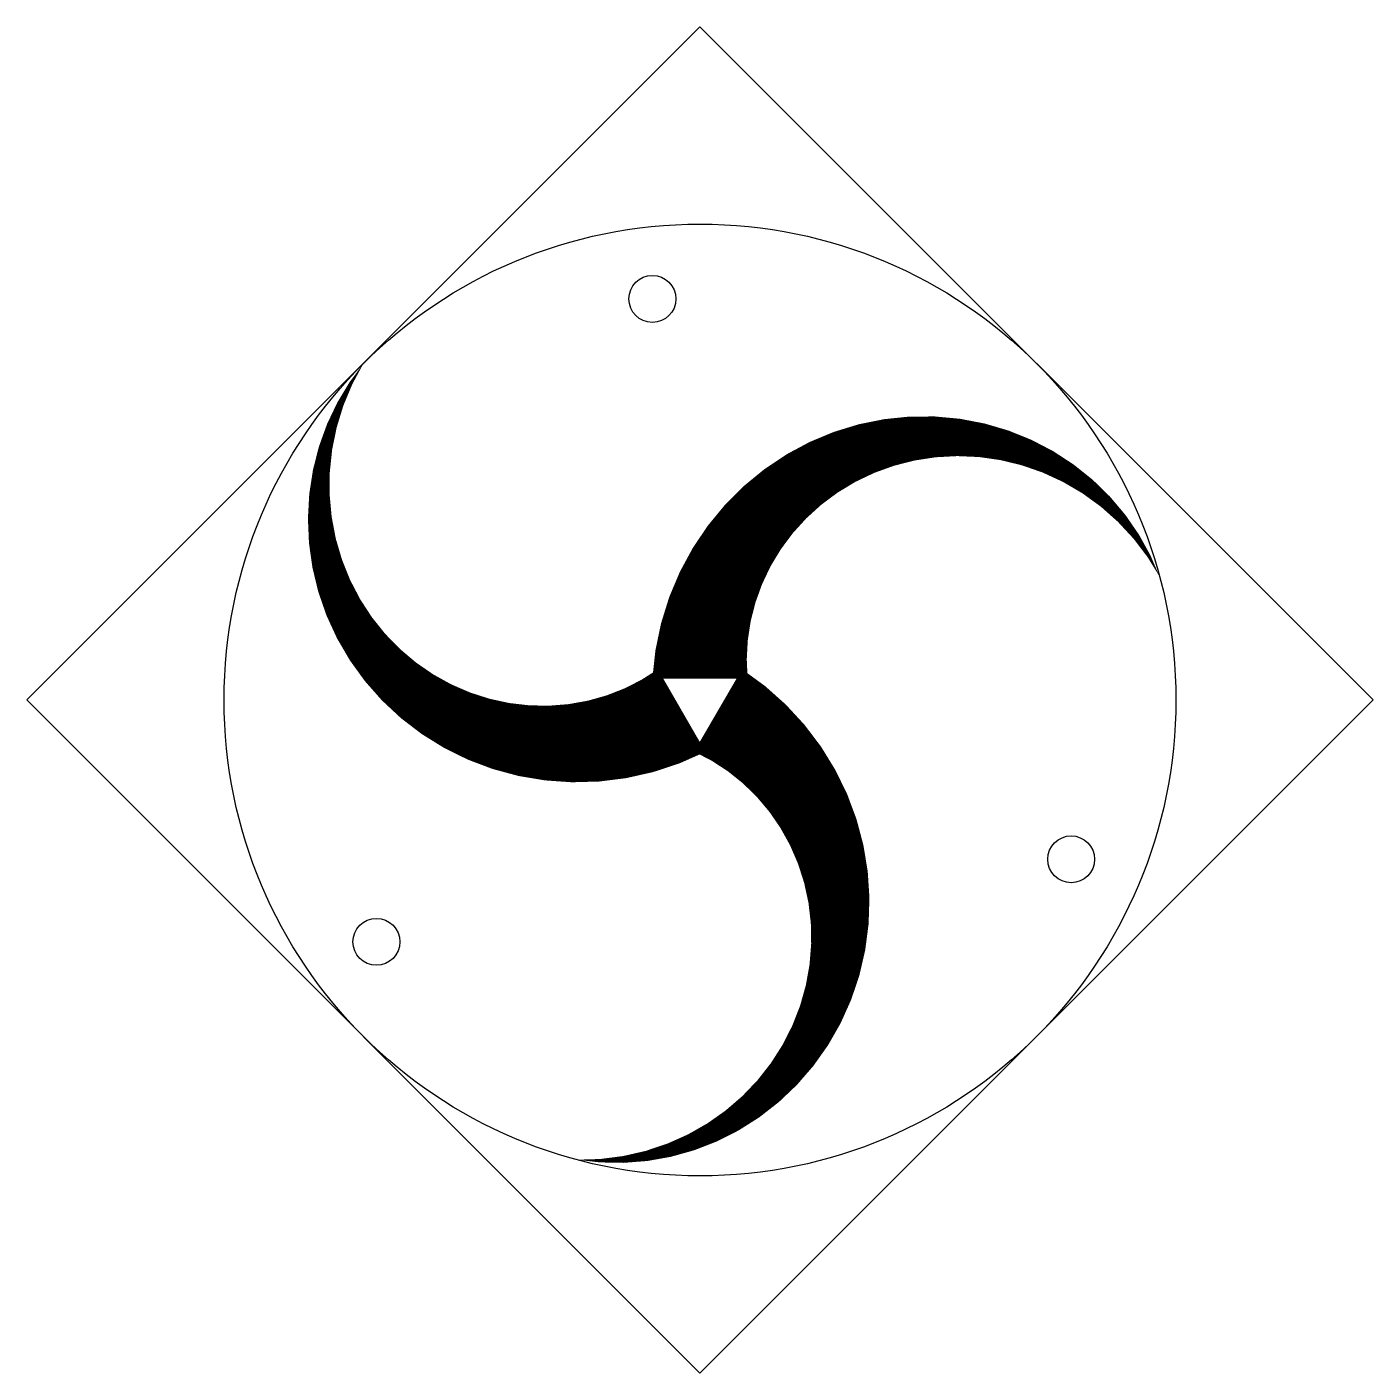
# Model space of a CAD drawing. Header units: millimetres. Extents: x 868.7 to 939.4, y 649.5 to 720.2.
import ezdxf

# ---------------------------------------------------------------- set-up
doc = ezdxf.new("R2010")
doc.units = ezdxf.units.MM
doc.layers.add('粗实线', color=7, linetype='Continuous', lineweight=30)

msp = doc.modelspace()

# ---------------------------------------------------------------- linework, layer by layer
at = {"layer": '粗实线'}
for points in [[(868.692, 684.866), (904.047, 649.51), (939.403, 684.866), (904.047, 720.221)], [(904.047, 682.575), (906.031, 686.011), (902.064, 686.011)]]:
    msp.add_lwpolyline(points, close=True, dxfattribs=at)
for points in [[(903.056, 684.293, 5, 0, -0.805084), (886.37, 702.543, 0, 0, -0.385496), (901.546, 705.935, 0, 0, -0.356647)], [(904.047, 686.011, 5, 0, -0.805084), (928.196, 691.336, 0, 0, -0.385496), (923.545, 676.498, 0, 0, -0.356647)], [(905.039, 684.293, 5, 0, -0.805084), (897.577, 660.718, 0, 0, -0.385496), (887.051, 672.164, 0, 0, -0.356647)]]:
    msp.add_lwpolyline(points, format="xyseb", dxfattribs=at)
for centre, radius in [((904.047, 684.866), 25), ((901.546, 705.935), 1.233), ((923.545, 676.498), 1.233), ((887.051, 672.164), 1.233)]:
    msp.add_circle(centre, radius, dxfattribs=at)

doc.saveas('drawing.dxf')
